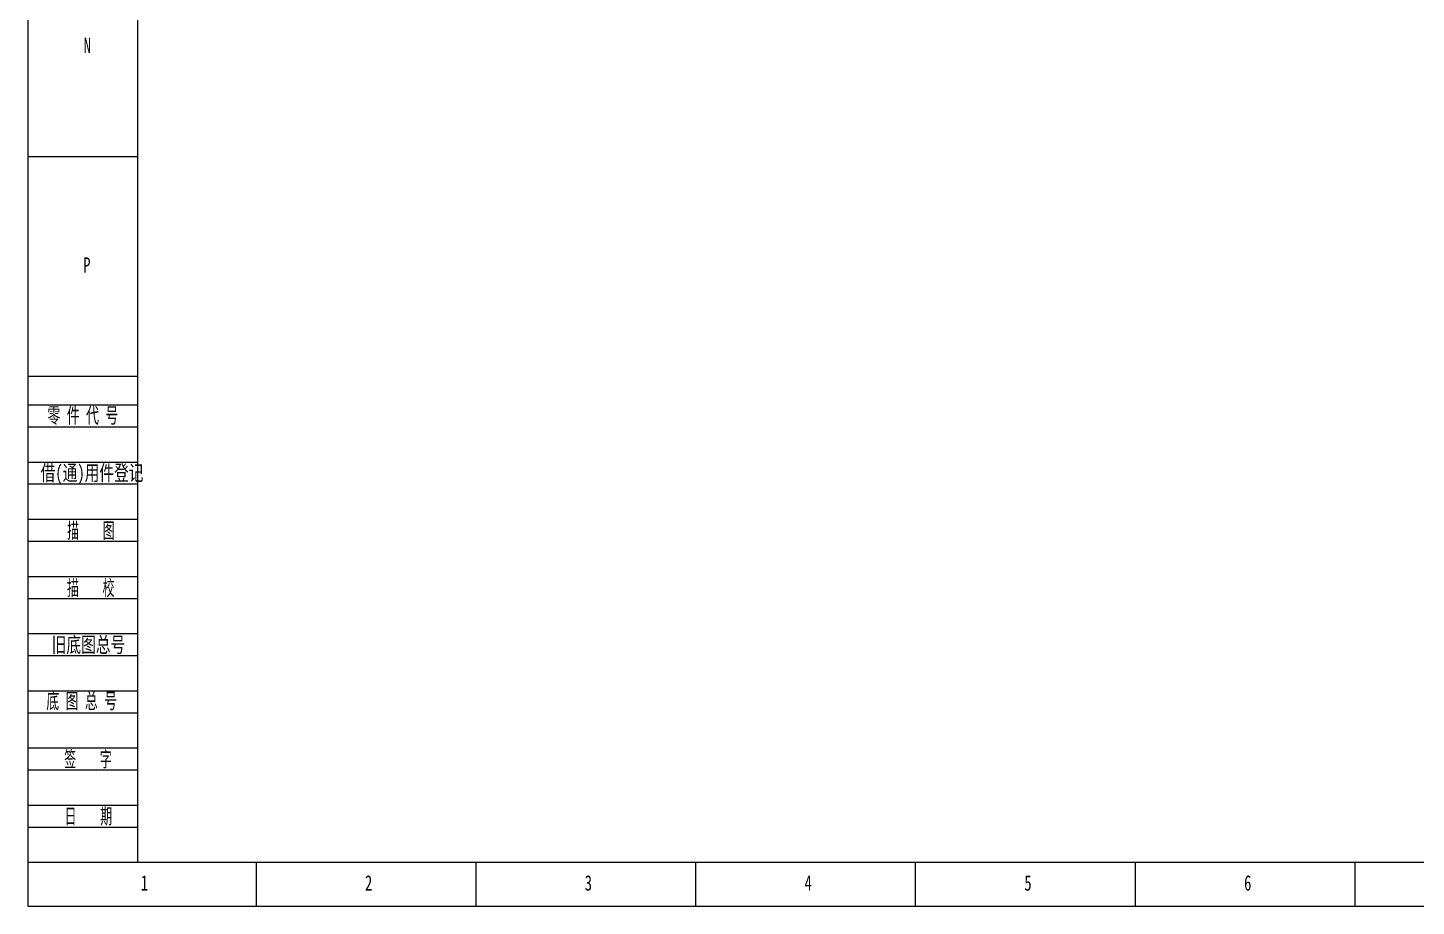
# Model space of a CAD drawing. Header units: millimetres. Extents: x 0 to 1189, y 0 to 841.
# Drawn here: x 0 to 315.9, y 0 to 199.7 of the extents above; entities that cross this region are included whole.
import ezdxf

# ---------------------------------------------------------------- set-up
doc = ezdxf.new("R2010")
doc.units = ezdxf.units.MM
for name, color, linetype, lineweight in [('10', 7, 'Continuous', 18), ('5', 7, 'Continuous', 18), ('9', 7, 'Continuous', 18)]:
    doc.layers.add(name, color=color, linetype=linetype, lineweight=lineweight)
doc.styles.add('SLDTEXTSTYLE0', font='', dxfattribs={"width": 0.7})
doc.styles.add('SLDTEXTSTYLE2', font='', dxfattribs={"width": 0.614286})
doc.styles.add('SLDTEXTSTYLE4', font='', dxfattribs={"width": 0.566667})
doc.styles.add('SLDTEXTSTYLE5', font='', dxfattribs={"width": 0.7})
doc.styles.get('SLDTEXTSTYLE0').set_extended_font_data('宋体')
doc.styles.get('SLDTEXTSTYLE2').set_extended_font_data('宋体')
doc.styles.get('SLDTEXTSTYLE4').set_extended_font_data('宋体')
doc.styles.get('SLDTEXTSTYLE5').set_extended_font_data('宋体')

msp = doc.modelspace()

# ---------------------------------------------------------------- linework, layer by layer
at = {"layer": '5', "color": 7}
for p, q in [((0, 841), (0, 0)), ((0, 114), (25, 114)), ((0, 109), (25, 109)), ((0, 101), (25, 101)), ((0, 96), (25, 96)), ((0, 88), (25, 88)), ((0, 83), (25, 83)), ((0, 75), (25, 75)), ((0, 70), (25, 70)), ((0, 62), (25, 62)), ((0, 57), (25, 57)), ((0, 49), (25, 49)), ((0, 44), (25, 44)), ((0, 36), (25, 36)), ((0, 31), (25, 31)), ((0, 23), (25, 23)), ((0, 18), (25, 18)), ((0, 0), (1189, 0))]:
    msp.add_line(p, q, dxfattribs=at)
at = {"layer": '5', "color": 7, "lineweight": 15}
for p, q in [((25, 831.0501), (25, 10)), ((0, 10), (1179, 10))]:
    msp.add_line(p, q, dxfattribs=at)
at = {"layer": '5'}
for p, q in [((0, 170.5), (25, 170.5)), ((0, 120.5), (25, 120.5)), ((52, 0), (52, 10)), ((102, 0), (102, 10)), ((152, 0), (152, 10)), ((202, 0), (202, 10)), ((252, 0), (252, 10)), ((302, 0), (302, 10))]:
    msp.add_line(p, q, dxfattribs=at)

# ---------------------------------------------------------------- texts
at = {"layer": '10', "char_height": 3.5, "attachment_point": 2, "style": 'SLDTEXTSTYLE5'}
for s, insert, width in [('N', (13.5488, 197.4858), 3.394413), ('P', (13.4443, 147.5434), 3.065922), ('1', (26.5444, 7.0434), 1.998324), ('2', (77.5444, 7.0434), 2.710056), ('3', (127.5444, 7.0434), 2.655307), ('4', (177.5444, 7.0434), 3.011173), ('5', (227.5444, 7.0434), 2.655307), ('6', (277.5469, 7.0434), 2.819553)]:
    msp.add_mtext(s, dxfattribs=dict(at, insert=insert, width=width))
at = {"layer": '9', "color": 7, "char_height": 3.5}
for s, insert, width, attachment_point, style in [('零 件 代 号', (4.4822, 113.3599), 33.17486, 1, 'SLDTEXTSTYLE2'), ('借(通)用件登记', (2.9328, 100.2756), 48.452514, 1, 'SLDTEXTSTYLE0'), ('描    图', (14.3518, 87.176), 21.938547, 2, 'SLDTEXTSTYLE4'), ('描    校', (14.3193, 74.1365), 22.204469, 2, 'SLDTEXTSTYLE4'), ('旧底图总号', (5.4591, 61.2006), 33.53352, 1, 'SLDTEXTSTYLE0'), ('底 图 总 号', (4.2122, 48.4331), 33.222905, 1, 'SLDTEXTSTYLE2'), ('签    字', (13.7057, 35.1926), 22.204469, 2, 'SLDTEXTSTYLE4'), ('日    期', (13.7828, 22.2333), 21.118622, 2, 'SLDTEXTSTYLE4')]:
    msp.add_mtext(s, dxfattribs=dict(at, insert=insert, width=width, attachment_point=attachment_point, style=style))

doc.saveas('drawing.dxf')
